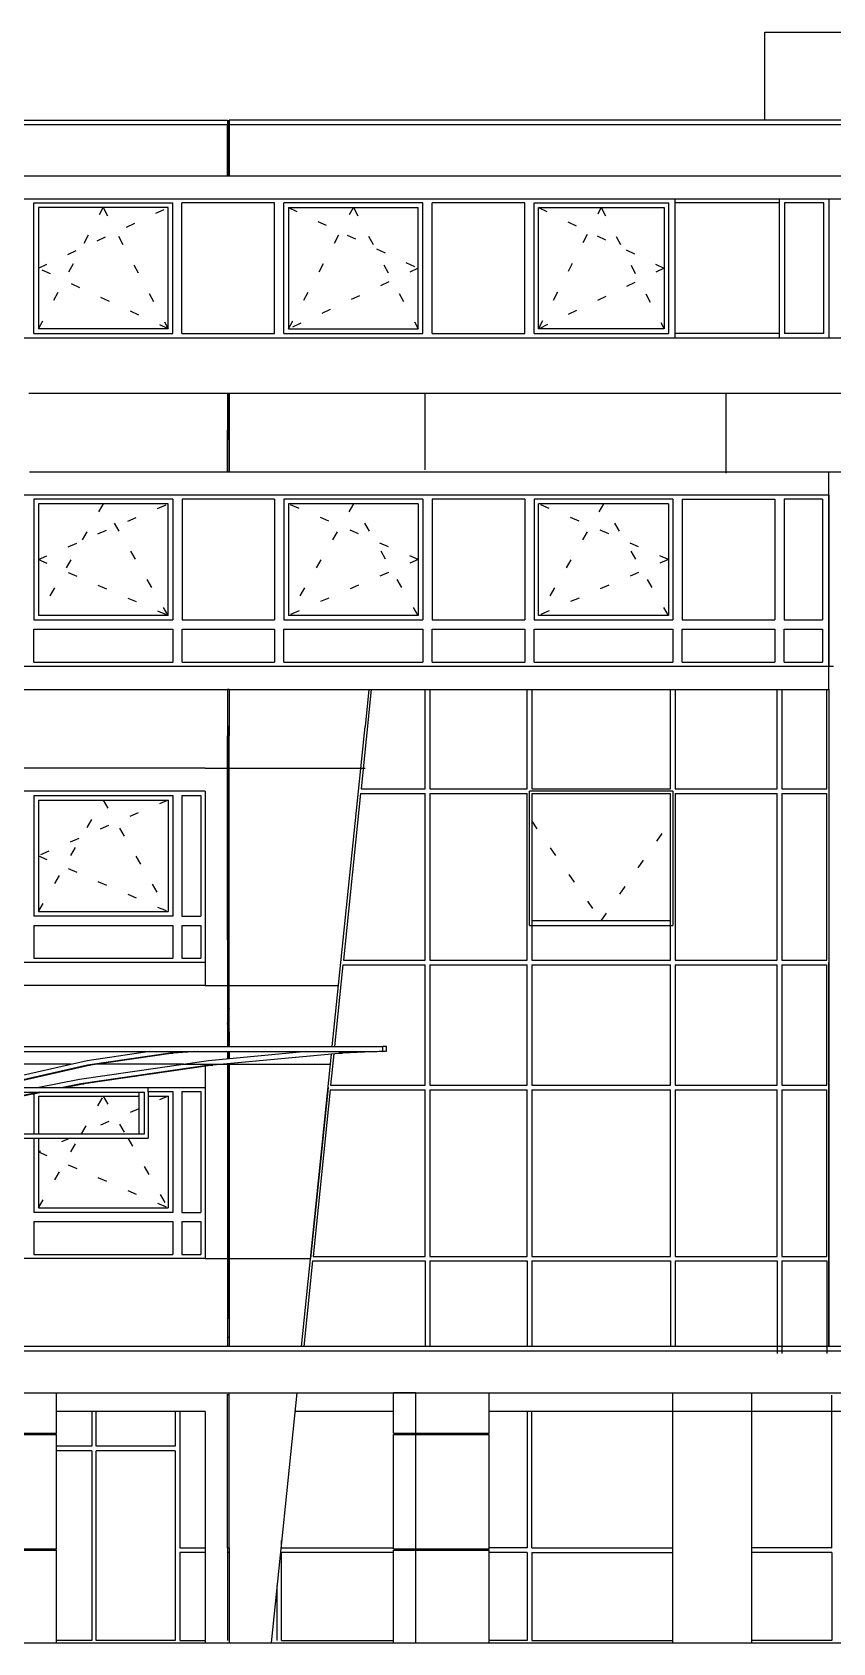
# Model space of a CAD drawing. Header units: metres. Extents: x -54.9 to 38.2, y -3.7 to 17.4.
# Drawn here: x -14.1 to -5.46, y 0 to 17.4 of the extents above; entities that cross this region are included whole.
import ezdxf

# ---------------------------------------------------------------- set-up
doc = ezdxf.new("R2010")
doc.units = ezdxf.units.M
for name, pattern in [('DASHDOT', [2, 1.25, -0.25, 0.25, -0.25]), ('DASHED', [0.75, 0.5, -0.25]), ('DOT', [0.25, 0, -0.25])]:
    doc.linetypes.add(name, pattern=pattern)
doc.layers.add('1', color=7, linetype='DASHED')
doc.layers.add('4', color=7, linetype='DASHDOT')

msp = doc.modelspace()

# ---------------------------------------------------------------- linework, layer by layer
at = {"layer": '1', "color": 1, "linetype": 'CONTINUOUS'}
for p, q in [((-6.196374, 16.45), (-6.196374, 17.4)), ((-6.196374, 17.4), (0.053626, 17.4)), ((-46.123994, 16.45), (-11.996769, 16.45)), ((-11.996907, 16.4), (-45.561793, 16.4)), ((-11.997027, 15.85), (-11.996907, 16.4)), ((-11.976783, 16.45), (-11.976779, 15.85)), ((10.283015, 16.45), (-11.976769, 16.45)), ((-11.976769, 16.4), (-11.976769, 16.45)), ((10.395983, 16.4), (-11.976595, 16.4)), ((-11.976401, 15.85), (-11.976595, 16.4)), ((-45.631785, 15.85), (9.82732, 15.85)), ((-46.123994, 15.6025), (3.827364, 15.6)), ((-45.651785, 14.1), (3.827364, 14.0975)), ((-14.141774, 13.5), (0.876786, 13.5)), ((-11.996776, 13.5), (-11.996769, 13)), ((-11.976779, 13.5), (-11.976779, 12.65)), ((-9.861776, 12.671009), (-9.861776, 13.5)), ((-6.611776, 12.636609), (-6.611776, 13.5)), ((-11.976779, 13.1), (-11.996776, 13.1)), ((-11.996776, 12.65), (-11.996776, 13.1)), ((-11.976779, 13), (-11.996776, 13)), ((-14.131783, 12.65), (-0.776969, 12.65)), ((-5.502602, 12.4), (-5.502602, 12.65)), ((-5.5026, 10.55), (-5.5026, 12.65)), ((-5.502602, 12.4), (-16.786778, 12.4)), ((-16.786778, 10.55), (-5.452597, 10.55)), ((-5.502602, 10.3), (-5.502606, 10.55)), ((-45.671762, 10.3), (-11.996776, 10.3)), ((-11.996776, 10.3), (-11.996785, 9.9)), ((-11.976772, 10.3), (-11.996776, 10.3)), ((-11.976783, 10.3), (-11.976772, 9.8)), ((-11.976772, 10.3), (-5.502602, 10.3)), ((-10.468736, 10.3), (-10.509759, 9.9)), ((-5.502617, 10.3), (-5.502612, 3.2)), ((-11.976772, 9.9), (-11.996785, 9.9)), ((-11.996785, 9.9), (-11.996769, 6.44124)), ((-11.996779, 7.592068), (-11.996779, 9.8)), ((-11.976787, 6.44124), (-11.976779, 9.8)), ((-11.976772, 9.327815), (-11.976779, 9.8)), ((-11.976777, 6.44124), (-11.976772, 9.9)), ((-10.864546, 6.441247), (-10.509759, 9.9)), ((-12.236791, 9.45), (-16.786786, 9.45)), ((-12.236791, 9.45), (-10.509759, 9.45)), ((-11.976787, 9.45), (-11.996773, 9.45)), ((-11.976776, 7.717864), (-11.976776, 9.225)), ((-12.236791, 9.2), (-16.786778, 9.2)), ((-12.236791, 9.2), (-12.236791, 7.1)), ((-11.976787, 9.2), (-11.996772, 9.2)), ((-7.186753, 9.2), (-8.736801, 9.2)), ((-8.736801, 7.75), (-8.736801, 9.2)), ((-7.186753, 9.2), (-7.18677, 7.75)), ((-8.736801, 7.75), (-7.186775, 7.75)), ((-12.236771, 7.35), (-16.786778, 7.35)), ((-11.99677, 7.35), (-11.976787, 7.35)), ((-5.502612, 3.2), (-5.502612, 7.35)), ((-11.976787, 7.2), (-11.996769, 7.2)), ((-12.236787, 7.1), (-16.786781, 7.1)), ((-12.236787, 7.1), (-10.792259, 7.1)), ((-11.976787, 6.95), (-11.996769, 6.95)), ((-17.059163, 6.44121), (-10.317608, 6.44125)), ((-11.976783, 6.6), (-11.976779, 6.451148)), ((-10.317608, 6.39112), (-10.317608, 6.44125)), ((-17.084092, 6.3884), (-10.380227, 6.38841)), ((-17.021486, 6.39113), (-10.317608, 6.38841)), ((-13.512076, 6.28873), (-14.399149, 6.08688)), ((-12.202083, 6.28873), (-13.592806, 6.08688)), ((-12.834417, 6.388406), (-13.512076, 6.28873)), ((-12.613229, 6.3706), (-13.506182, 6.23926)), ((-12.583135, 6.3706), (-13.476089, 6.23926)), ((-12.350554, 6.38841), (-12.613229, 6.3706)), ((-12.613229, 6.3706), (-12.583135, 6.3706)), ((-12.320465, 6.38841), (-12.583135, 6.3706)), ((-12.350554, 6.38841), (-12.320465, 6.38841)), ((-11.139638, 6.388409), (-12.202083, 6.28873)), ((-12.192293, 6.23926), (-10.792259, 6.3706)), ((-10.754573, 6.3706), (-12.154617, 6.23926)), ((-11.996777, 6.388408), (-11.996769, 6.307992)), ((-11.976783, 6.388408), (-11.976779, 6.309868)), ((-11.976777, 6.309868), (-11.976777, 6.388408)), ((-11.197015, 3.2), (-10.87293, 6.359497)), ((-10.380227, 6.38841), (-10.792259, 6.3706)), ((-10.792259, 6.3706), (-10.754573, 6.3706)), ((-10.280482, 6.39113), (-10.754573, 6.3706)), ((-10.317608, 6.39112), (-10.280482, 6.39113)), ((-13.506182, 6.23926), (-14.390775, 6.03796)), ((-13.476089, 6.23926), (-14.360691, 6.03796)), ((-13.682283, 6.25), (-14.334034, 6.25)), ((-12.192293, 6.23926), (-13.579698, 6.03796)), ((-12.154617, 6.23926), (-13.542013, 6.03796)), ((-13.506182, 6.23926), (-13.476089, 6.23926)), ((-12.468928, 6.25), (-13.40307, 6.25)), ((-12.468928, 6.25), (-10.882113, 6.25)), ((-12.236776, 6.22734), (-12.236773, 4.15)), ((-12.192293, 6.23926), (-12.154617, 6.23926)), ((-11.996781, 6.254068), (-11.996769, 3.2)), ((-11.976783, 6.255943), (-11.976777, 3.2)), ((-11.976777, 3.5), (-11.976777, 6.255943)), ((-13.986933, 5.95), (-14.789992, 5.791237)), ((-14.024618, 5.95), (-14.780269, 5.800609)), ((-14.62529, 5.95), (-12.890961, 5.95)), ((-14.573419, 6), (-12.236773, 6)), ((-13.592806, 6.08688), (-14.032367, 6)), ((-13.579698, 6.03796), (-13.771708, 6)), ((-13.542013, 6.03796), (-13.734022, 6)), ((-13.579698, 6.03796), (-13.542013, 6.03796)), ((-12.953562, 5.95), (-12.953615, 5.5)), ((-12.890961, 5.5), (-12.890961, 5.95)), ((-12.853262, 5.95), (-12.853262, 6)), ((-10.909804, 6), (-11.099566, 4.15)), ((-15.190075, 5.45), (-12.853275, 5.45)), ((-15.130388, 5.5), (-12.890961, 5.5)), ((-12.236773, 4.15), (-16.786777, 4.15)), ((-12.236773, 4.15), (-11.099566, 4.15)), ((3.438902, 3.2), (-23.081795, 3.2)), ((3.478075, 3.15), (-21.287525, 3.15)), ((-11.976777, 3.3), (-11.996781, 3.3)), ((-21.926401, 2.7), (3.859928, 2.7)), ((-13.84269, 2.265), (-13.84269, 2.7)), ((-11.996781, 1.025), (-11.996781, 2.685)), ((-11.976777, 1.025), (-11.976777, 2.7)), ((-11.248302, 2.7), (-11.525256, 0)), ((-9.963763, 2.7), (-10.203363, 2.7)), ((-10.203363, 2.265), (-10.203363, 2.7)), ((-9.963763, 2.265), (-9.963763, 2.7)), ((-9.169375, 2.265), (-9.169375, 2.7)), ((-7.186785, 0), (-7.186785, 2.7)), ((-6.336792, 0), (-6.336792, 2.7)), ((-12.236774, 2.5), (-13.84269, 2.5)), ((-12.2368, 2.5), (-12.236774, 0)), ((-10.203363, 2.5), (-11.268817, 2.5)), ((-5.338803, 2.5), (-9.169375, 2.5)), ((-7.186803, 0), (-7.186803, 2.5)), ((-14.876678, 2.265), (-13.84269, 2.265)), ((-10.203363, 2.265), (-9.169375, 2.265)), ((-14.876678, 2.25), (-13.84269, 2.25)), ((-13.84269, 1.015), (-13.84269, 2.25)), ((-10.203363, 2.25), (-9.169375, 2.25)), ((-10.203363, 1.015), (-10.203363, 2.25)), ((-9.963763, 1.015), (-9.963763, 2.25)), ((-9.169375, 1.015), (-9.169375, 2.25)), ((-14.876678, 1.015), (-13.84269, 1.015)), ((-14.876678, 1), (-13.84269, 1)), ((-13.926712, 1), (-13.926712, 1.015)), ((-13.84269, 0), (-13.84269, 1)), ((-11.996781, 1.025), (-11.996781, 0.025)), ((-11.976777, 1.025), (-11.976777, 0)), ((-10.203363, 1.015), (-9.169375, 1.015)), ((-10.203363, 1), (-9.169375, 1)), ((-10.203363, 0), (-10.203363, 1)), ((-10.119318, 1), (-10.119318, 1.015)), ((-9.975577, 1), (-9.975577, 1.015)), ((-9.963763, 0), (-9.963763, 1)), ((-9.253402, 1), (-9.253402, 1.015)), ((-9.169375, 0), (-9.169375, 1)), ((-49.557766, 0), (-11.996642, 0)), ((-11.996642, 0), (-10.876453, 0)), ((-10.876453, 0), (-9.169375, 0)), ((-9.169375, 0), (4.953114, 0))]:
    msp.add_line(p, q, dxfattribs=at)
for points in [[(-11.996779, 16.45), (-11.996769, 15.85), (-11.996769, 16.1)], [(-11.976772, 12.65), (-11.976772, 13.1), (-11.976777, 13.5)], [(-10.280482, 6.39113), (-10.280482, 6.44121), (-10.317608, 6.44125)], [(-12.853262, 5.95), (-12.853275, 5.5), (-12.853275, 5.45)]]:
    msp.add_lwpolyline(points, dxfattribs=at)
at = {"layer": '4', "color": 1, "linetype": 'CONTINUOUS'}
for p, q in [((-14.086769, 14.145), (-14.086769, 15.555)), ((-14.086769, 15.555), (-12.586771, 15.555)), ((-12.636771, 14.195), (-12.636771, 15.505)), ((-12.586771, 14.145), (-12.586771, 15.555)), ((-12.486771, 14.145), (-12.486771, 15.555)), ((-11.486773, 15.555), (-12.486771, 15.555)), ((-11.486773, 14.145), (-11.486773, 15.555)), ((-11.386773, 14.145), (-11.386773, 15.555)), ((-9.886775, 15.555), (-11.386773, 15.555)), ((-11.336773, 15.505), (-9.936775, 15.505)), ((-11.336773, 15.505), (-11.336773, 14.195)), ((-9.936775, 14.195), (-9.936775, 15.505)), ((-9.886775, 14.145), (-9.886775, 15.555)), ((-9.786776, 14.145), (-9.786776, 15.555)), ((-8.786777, 15.555), (-9.786776, 15.555)), ((-8.786777, 14.145), (-8.786777, 15.555)), ((-8.686777, 14.145), (-8.686777, 15.555)), ((-8.686777, 15.555), (-7.231779, 15.555)), ((-7.231779, 14.145), (-7.231779, 15.555)), ((-7.161779, 14.1), (-7.161779, 15.6)), ((-6.036768, 15.555), (-7.161779, 15.555)), ((-6.036768, 14.1), (-6.036768, 15.6)), ((-5.557683, 15.555), (-5.981701, 15.555)), ((-5.981701, 15.555), (-5.981701, 14.145)), ((-5.557683, 14.145), (-5.557683, 15.555)), ((-5.502616, 15.6), (-5.502616, 14.1)), ((-14.086769, 14.145), (-12.586771, 14.145)), ((-12.636771, 14.195), (-14.036769, 14.195)), ((-12.486771, 14.145), (-11.486773, 14.145)), ((-11.386773, 14.145), (-9.886775, 14.145)), ((-11.336773, 14.195), (-9.936775, 14.195)), ((-9.786776, 14.145), (-8.786777, 14.145)), ((-8.686777, 14.145), (-7.231779, 14.145)), ((-6.036768, 14.145), (-7.161771, 14.145)), ((-5.557683, 14.145), (-5.981701, 14.145)), ((-14.086739, 12.355), (-14.086739, 11.05)), ((-12.586718, 12.355), (-14.086739, 12.355)), ((-12.586718, 12.355), (-12.586718, 11.05)), ((-12.486716, 12.355), (-12.486716, 11.05)), ((-11.486702, 12.355), (-12.486716, 12.355)), ((-11.486702, 12.355), (-11.486702, 11.05)), ((-11.3867, 12.355), (-11.3867, 11.05)), ((-9.886679, 12.355), (-11.3867, 12.355)), ((-9.886679, 12.355), (-9.886679, 11.05)), ((-9.786678, 12.355), (-9.786678, 11.05)), ((-8.786663, 12.355), (-9.786678, 12.355)), ((-8.786663, 12.355), (-8.786663, 11.05)), ((-8.686662, 12.355), (-8.686662, 11.05)), ((-7.18664, 12.355), (-8.686662, 12.355)), ((-7.18664, 12.355), (-7.18664, 11.05)), ((-7.086639, 12.355), (-7.086639, 11.05)), ((-7.086639, 12.355), (-6.086624, 12.355)), ((-6.086624, 12.355), (-6.086624, 11.05)), ((-5.572617, 12.355), (-5.986623, 12.355)), ((-5.986623, 12.355), (-5.986623, 11.05)), ((-5.572617, 12.355), (-5.572617, 11.05)), ((-5.502616, 12.4), (-5.502616, 10.55)), ((-12.636718, 12.305), (-14.036739, 12.305)), ((-14.036739, 12.305), (-14.036739, 11.1)), ((-12.636718, 11.1), (-12.636718, 12.305)), ((-9.93668, 12.305), (-11.3367, 12.305)), ((-11.3367, 12.305), (-11.3367, 11.1)), ((-9.93668, 12.305), (-9.93668, 11.1)), ((-7.236641, 12.305), (-8.636661, 12.305)), ((-8.636661, 11.1), (-8.636661, 12.305)), ((-7.236641, 12.305), (-7.236641, 11.1)), ((-14.086739, 11.05), (-12.586718, 11.05)), ((-12.636718, 11.1), (-14.036739, 11.1)), ((-12.486716, 11.05), (-11.486702, 11.05)), ((-11.3867, 11.05), (-9.886679, 11.05)), ((-9.93668, 11.1), (-11.3367, 11.1)), ((-9.786678, 11.05), (-8.786663, 11.05)), ((-8.686662, 11.05), (-7.18664, 11.05)), ((-7.236641, 11.1), (-8.636661, 11.1)), ((-7.086639, 11.05), (-6.086624, 11.05)), ((-5.986623, 11.05), (-5.572617, 11.05)), ((-14.086739, 10.95), (-12.586718, 10.95)), ((-14.086739, 10.595), (-14.086739, 10.95)), ((-12.586718, 10.95), (-12.586718, 10.595)), ((-12.486716, 10.95), (-11.486702, 10.95)), ((-12.486716, 10.595), (-12.486716, 10.95)), ((-11.486702, 10.95), (-11.486702, 10.595)), ((-11.3867, 10.95), (-9.886679, 10.95)), ((-11.3867, 10.595), (-11.3867, 10.95)), ((-9.886679, 10.95), (-9.886679, 10.595)), ((-9.786678, 10.95), (-8.786663, 10.95)), ((-9.786678, 10.595), (-9.786678, 10.95)), ((-8.786663, 10.95), (-8.786663, 10.595)), ((-8.686662, 10.95), (-7.18664, 10.95)), ((-8.686662, 10.595), (-8.686662, 10.95)), ((-7.18664, 10.95), (-7.18664, 10.595)), ((-7.086639, 10.95), (-6.086624, 10.95)), ((-7.086639, 10.595), (-7.086639, 10.95)), ((-6.086624, 10.95), (-6.086624, 10.595)), ((-5.986623, 10.95), (-5.572617, 10.95)), ((-5.986623, 10.595), (-5.986623, 10.95)), ((-5.572617, 10.95), (-5.572617, 10.595)), ((-14.086739, 10.595), (-12.586718, 10.595)), ((-12.486716, 10.595), (-11.486702, 10.595)), ((-11.3867, 10.595), (-9.886679, 10.595)), ((-9.786678, 10.595), (-8.786663, 10.595)), ((-8.686662, 10.595), (-7.18664, 10.595)), ((-7.086639, 10.595), (-6.086624, 10.595)), ((-5.986623, 10.595), (-5.572617, 10.595)), ((-14.086777, 9.155), (-14.086777, 7.85)), ((-14.086777, 9.155), (-12.586777, 9.155)), ((-12.586777, 9.155), (-12.586777, 7.85)), ((-12.486777, 9.155), (-12.486777, 7.85)), ((-12.486777, 9.155), (-12.281777, 9.155)), ((-12.281777, 9.155), (-12.281777, 7.85)), ((-11.996772, 9.155), (-11.976787, 9.155)), ((-10.559004, 9.175), (-9.861794, 9.175)), ((-9.811795, 9.175), (-8.761801, 9.175)), ((-8.711801, 9.175), (-7.211753, 9.175)), ((-7.161753, 9.175), (-6.061747, 9.175)), ((-6.011756, 9.175), (-5.527617, 9.175)), ((-12.586777, 7.85), (-14.086777, 7.85)), ((-12.486777, 7.85), (-12.281777, 7.85)), ((-11.976787, 7.85), (-11.99677, 7.85)), ((-14.086777, 7.75), (-12.586777, 7.75)), ((-14.086777, 7.75), (-14.086777, 7.395)), ((-12.586777, 7.75), (-12.586777, 7.395)), ((-12.486777, 7.75), (-12.486777, 7.395)), ((-12.486777, 7.75), (-12.281777, 7.75)), ((-12.281777, 7.75), (-12.281777, 7.395)), ((-11.99677, 7.75), (-11.976787, 7.75)), ((-7.211753, 7.8), (-8.711801, 7.8)), ((-14.086777, 7.395), (-12.586777, 7.395)), ((-12.486777, 7.395), (-12.281777, 7.395)), ((-10.748766, 7.325), (-10.839417, 6.441247)), ((-10.748766, 7.325), (-9.861794, 7.325)), ((-9.811795, 7.325), (-8.761801, 7.325)), ((-8.711801, 7.325), (-7.211775, 7.325)), ((-7.161775, 7.325), (-6.061778, 7.325)), ((-6.011796, 7.325), (-5.527612, 7.325)), ((-11.976787, 6.852748), (-11.996769, 6.790854)), ((-11.996769, 6.686751), (-11.976787, 6.749043)), ((-11.996769, 6.682583), (-11.976787, 6.744787)), ((-11.976783, 6.634692), (-11.996769, 6.57197)), ((-14.086777, 5.930261), (-14.086777, 5.5)), ((-12.853262, 5.955), (-12.586777, 5.955)), ((-12.586777, 5.955), (-12.586777, 4.65)), ((-12.486777, 5.955), (-12.486777, 4.65)), ((-12.486777, 5.955), (-12.281777, 5.955)), ((-12.281777, 5.955), (-12.281777, 4.65)), ((-11.976783, 6.05), (-11.996769, 6.05)), ((-11.996769, 6), (-11.976783, 6)), ((-11.996769, 5.95), (-11.976783, 5.95)), ((-10.887237, 5.975), (-9.861794, 5.975)), ((-9.811795, 5.975), (-8.761801, 5.975)), ((-8.711801, 5.975), (-7.211775, 5.975)), ((-7.161775, 5.975), (-6.061778, 5.975)), ((-6.011787, 5.975), (-5.527612, 5.975)), ((-14.036777, 5.905), (-14.036777, 5.5)), ((-14.036777, 5.905), (-12.953567, 5.905)), ((-14.086777, 5.45), (-14.086777, 4.65)), ((-12.586777, 4.65), (-14.086777, 4.65)), ((-14.086777, 4.55), (-12.586777, 4.55)), ((-14.086777, 4.55), (-14.086777, 4.195)), ((-12.586777, 4.55), (-12.586777, 4.195)), ((-12.486777, 4.65), (-12.281777, 4.65)), ((-12.486777, 4.55), (-12.486777, 4.195)), ((-12.486777, 4.55), (-12.281777, 4.55)), ((-12.281777, 4.55), (-12.281777, 4.195)), ((-11.996769, 4.65), (-11.976783, 4.65)), ((-11.996769, 4.6), (-11.976783, 4.6)), ((-11.976783, 4.55), (-11.996769, 4.55)), ((-14.086777, 4.195), (-12.586777, 4.195)), ((-12.486777, 4.195), (-12.281777, 4.195)), ((-11.996769, 4.2), (-11.976783, 4.2)), ((-11.996769, 4.15), (-11.976783, 4.15)), ((-11.996769, 4.1), (-11.976783, 4.1)), ((-11.077003, 4.125), (-11.171884, 3.2)), ((-11.077003, 4.125), (-9.861794, 4.125)), ((-9.861794, 4.125), (-9.861779, 3.2)), ((-9.811795, 4.125), (-8.761801, 4.125)), ((-9.811795, 4.125), (-9.811795, 3.2)), ((-8.761801, 4.125), (-8.761801, 3.2)), ((-8.711801, 4.125), (-7.211775, 4.125)), ((-8.711801, 4.125), (-8.711801, 3.2)), ((-7.211775, 4.125), (-7.211775, 3.2)), ((-7.161775, 4.125), (-6.061778, 4.125)), ((-7.161775, 4.125), (-7.161775, 3.2)), ((-6.061778, 4.125), (-6.061778, 3.125)), ((-6.011796, 4.125), (-5.527612, 4.125)), ((-6.011796, 4.125), (-6.011796, 3.125)), ((-5.527612, 4.125), (-5.527612, 3.125)), ((-11.996769, 3.77), (-11.976783, 3.77)), ((-11.996769, 3.72), (-11.976783, 3.72)), ((-11.976777, 2.675), (-11.996781, 2.675)), ((-5.472306, 1.025), (-5.472306, 2.675)), ((-12.51183, 2.5), (-12.511826, 1.025)), ((-8.711671, 1.025), (-8.711671, 2.5)), ((-9.861842, 2.265), (-9.861842, 2.25)), ((-9.811839, 2.265), (-9.811838, 2.25)), ((-13.461831, 2.075), (-13.84269, 2.075)), ((-12.561831, 2.075), (-13.411835, 2.075)), ((-11.411828, 1.025), (-11.411828, 1.105805)), ((-12.2368, 0.975), (-12.511835, 0.975)), ((-12.511835, 0.975), (-12.511831, 0.025)), ((-12.511826, 1.025), (-12.2368, 1.025)), ((-11.996781, 1.025), (-11.976777, 1.025)), ((-11.976777, 0.975), (-11.996781, 0.975)), ((-10.203363, 0.975), (-11.411832, 0.975)), ((-11.411832, 0.025), (-11.411832, 0.975)), ((-11.411828, 1.025), (-10.203363, 1.025)), ((-8.761662, 0.975), (-9.169375, 0.975)), ((-8.711671, 1.025), (-7.186803, 1.025)), ((-8.711662, 0.975), (-7.186803, 0.975)), ((-5.472306, 1.025), (-6.336792, 1.025)), ((-5.471064, 0.975), (-6.336792, 0.975)), ((-11.461828, 0.61836), (-11.461828, 0.025)), ((-12.511831, 0.025), (-12.2368, 0.025)), ((-11.411832, 0.025), (-10.203363, 0.025))]:
    msp.add_line(p, q, dxfattribs=at)
at = {"layer": '4', "color": 1, "linetype": 'DOT'}
for p, q in [((-14.036739, 11.7025), (-12.636718, 12.305)), ((-9.93668, 11.7025), (-11.3367, 12.305)), ((-7.236641, 11.7025), (-8.636661, 12.305)), ((-14.036739, 11.7025), (-12.636718, 11.1)), ((-9.93668, 11.7025), (-11.3367, 11.1)), ((-7.236641, 11.7025), (-8.636661, 11.1)), ((-12.953583, 5.76866), (-13.577856, 5.5)), ((-12.636777, 5.905), (-12.853266, 5.811832)), ((-14.036777, 4.7), (-13.601093, 5.45)), ((-13.072462, 5.45), (-12.636777, 4.7))]:
    msp.add_line(p, q, dxfattribs=at)
at = {"layer": '4', "color": 1, "linetype": 'CONTINUOUS'}
for points in [[(-12.636771, 15.505), (-14.036769, 15.505), (-14.036769, 14.195)], [(-8.636777, 14.195), (-8.636777, 15.505), (-7.281779, 15.505), (-7.281779, 14.195), (-8.636777, 14.195)], [(-10.443604, 10.3), (-10.553871, 9.225), (-9.861782, 9.225), (-9.861792, 10.3)], [(-9.811795, 10.3), (-9.811795, 9.225), (-8.761801, 9.225), (-8.761801, 10.3)], [(-8.711801, 10.3), (-8.711801, 9.225), (-7.211753, 9.225), (-7.211753, 10.3)], [(-7.161753, 10.3), (-7.161753, 9.225), (-6.061747, 9.225), (-6.061747, 10.3)], [(-6.011756, 10.3), (-6.011756, 9.225), (-5.527617, 9.225), (-5.527617, 10.3)], [(-14.036777, 9.105), (-14.036777, 7.9), (-12.636777, 7.9)], [(-14.036777, 9.105), (-12.636777, 9.105), (-12.636777, 7.9)], [(-10.559004, 9.175), (-10.743633, 7.375), (-9.861773, 7.375), (-9.861794, 9.175)], [(-9.811795, 9.175), (-9.811795, 7.375), (-8.761801, 7.375), (-8.761801, 9.175)], [(-8.711801, 9.175), (-8.711801, 7.375), (-7.211753, 7.375), (-7.211753, 9.175)], [(-7.161753, 9.175), (-7.161753, 7.375), (-6.061747, 7.375), (-6.061747, 9.175)], [(-6.011756, 9.175), (-6.011756, 7.375), (-5.527626, 7.375), (-5.527617, 9.175)], [(-10.847558, 6.361877), (-10.882113, 6.025), (-9.861777, 6.025), (-9.861794, 7.325)], [(-9.811795, 7.325), (-9.811795, 6.025), (-8.761801, 6.025), (-8.761801, 7.325)], [(-8.711801, 7.325), (-8.711801, 6.025), (-7.211775, 6.025), (-7.211775, 7.325)], [(-7.161775, 7.325), (-7.161775, 6.025), (-6.061778, 6.025), (-6.061778, 7.325)], [(-6.011796, 7.325), (-6.011796, 6.025), (-5.527612, 6.025), (-5.527612, 7.325)], [(-10.887237, 5.975), (-11.07187, 4.175), (-9.861777, 4.175), (-9.861794, 5.975)], [(-9.811795, 5.975), (-9.811795, 4.175), (-8.761801, 4.175), (-8.761801, 5.975)], [(-8.711801, 5.975), (-8.711801, 4.175), (-7.211775, 4.175), (-7.211775, 5.975)], [(-7.161775, 5.975), (-7.161775, 4.175), (-6.061778, 4.175), (-6.061778, 5.975)], [(-6.011787, 5.975), (-6.011787, 4.175), (-5.527612, 4.175), (-5.527612, 5.975)], [(-12.853263, 5.905), (-12.636777, 5.905), (-12.636777, 4.7)], [(-14.036777, 5.45), (-14.036777, 4.7), (-12.636777, 4.7)], [(-13.461835, 2.5), (-13.461835, 2.125), (-13.84269, 2.125)], [(-12.561835, 2.5), (-12.561835, 2.125), (-13.411831, 2.125), (-13.411831, 2.5)], [(-8.76167, 2.5), (-8.761662, 1.025), (-9.169375, 1.025)], [(-13.461831, 2.075), (-13.461831, 0.025), (-13.84269, 0.025)], [(-12.561831, 2.075), (-12.561831, 0.025), (-13.411835, 0.025), (-13.411835, 2.075)], [(-8.761662, 0.975), (-8.761662, 0.025), (-9.169375, 0.025)], [(-8.711662, 0.975), (-8.711662, 0.025), (-7.186803, 0.025)], [(-5.471064, 0.975), (-5.471064, 0.025), (-6.336792, 0.025)]]:
    msp.add_lwpolyline(points, dxfattribs=at)
at = {"layer": '4', "color": 1, "linetype": 'DOT'}
for points in [[(-14.036769, 14.195), (-13.33677, 15.505), (-12.636771, 14.195), (-14.036769, 14.85), (-12.636771, 15.505)], [(-11.336773, 14.195), (-10.636774, 15.505), (-9.936775, 14.195)], [(-11.336773, 15.505), (-9.936775, 14.85), (-11.336773, 14.195)], [(-8.636777, 15.505), (-7.281779, 14.85), (-8.636777, 14.195), (-7.961778, 15.505), (-7.286779, 14.20361)], [(-12.636718, 11.1), (-13.336729, 12.305), (-14.036739, 11.1)], [(-9.93668, 11.1), (-10.63669, 12.305), (-11.3367, 11.1)], [(-7.236641, 11.1), (-7.936651, 12.305), (-8.636661, 11.1)], [(-12.636777, 9.105), (-14.036777, 8.5025), (-12.636777, 7.9)], [(-14.036777, 7.9), (-13.336777, 9.105), (-12.636777, 7.9)], [(-8.711801, 8.875), (-7.961777, 7.8), (-7.211753, 8.875)], [(-13.572047, 5.5), (-13.336777, 5.905), (-13.101507, 5.5)], [(-13.694039, 5.45), (-14.036777, 5.3025), (-12.636777, 4.7)]]:
    msp.add_lwpolyline(points, dxfattribs=at)

doc.saveas('drawing.dxf')
